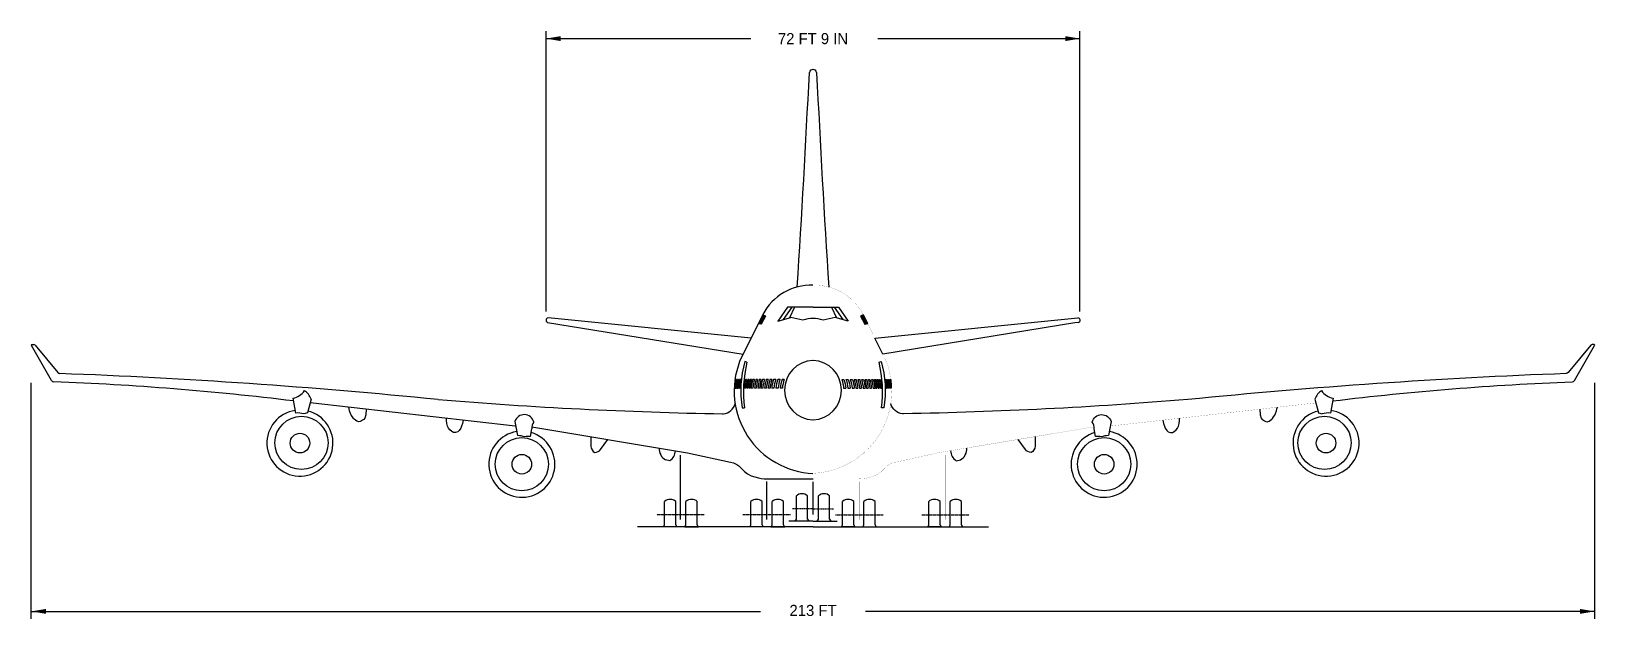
# Model space of a CAD drawing. Extents: x 573 to 6902, y 320 to 4267.
# Drawn here: x 573 to 3129, y 2047 to 3007 of the extents above; entities that cross this region are included whole.
import ezdxf
from ezdxf.enums import TextEntityAlignment as Align

# ---------------------------------------------------------------- set-up
doc = ezdxf.new("R2010")
doc.units = 0
doc.linetypes.add('CENTER', pattern=[2, 1.25, -0.25, 0.25, -0.25])
doc.layers.get('0').update_dxf_attribs({"linetype": 'CONTINUOUS'})

msp = doc.modelspace()

# ---------------------------------------------------------------- linework, layer by layer
for p, q in [((1414.491837, 2548.981787), (1414.491837, 3006.839925)), ((2287.491837, 2548.981787), (2287.491837, 3006.839925)), ((1809.204219, 2556.045736), (1793.441085, 2533.094944)), ((1816.250119, 2556.045736), (1802.193265, 2535.461689)), ((1850.991837, 2556.045736), (1809.204219, 2556.045736)), ((1820.599952, 2556.045736), (1812.699821, 2538.302847)), ((1416.759281, 2531.020734), (1736.958412, 2479.057933)), ((1749.889369, 2505.345907), (1417.827848, 2538.268793)), ((1768.85457, 2543.901188), (1731.09963, 2467.147328)), ((1761.707577, 2529.038671), (1768.850672, 2543.499439)), ((1769.506565, 2543.131537), (1761.849858, 2529.001162)), ((1769.813328, 2542.959469), (1762.199861, 2528.908892)), ((1769.199803, 2543.303606), (1762.268029, 2530.511089)), ((1770.120091, 2542.7874), (1762.549863, 2528.816622)), ((1770.426854, 2542.615332), (1762.899866, 2528.724352)), ((1770.733616, 2542.443263), (1763.249868, 2528.632083)), ((1771.040379, 2542.271195), (1763.599871, 2528.539813)), ((1771.347142, 2542.099126), (1763.949873, 2528.447543)), ((1771.653904, 2541.927058), (1764.299876, 2528.355273)), ((1771.960667, 2541.75499), (1764.649878, 2528.263003)), ((1772.26743, 2541.582921), (1764.999881, 2528.170733)), ((1772.574193, 2541.410853), (1765.349883, 2528.078463)), ((1772.880955, 2541.238784), (1765.699886, 2527.986193)), ((1773.187718, 2541.066716), (1766.049888, 2527.893924)), ((1773.187718, 2541.066716), (1766.049888, 2527.893924)), ((1768.850672, 2543.499439), (1773.187718, 2541.066716)), ((1769.506565, 2543.131537), (1769.199803, 2543.303606)), ((1770.120091, 2542.7874), (1769.813328, 2542.959469)), ((1770.733616, 2542.443263), (1770.426854, 2542.615332)), ((1771.347142, 2542.099126), (1771.040379, 2542.271195)), ((1771.960667, 2541.75499), (1771.653904, 2541.927058)), ((1772.574193, 2541.410853), (1772.26743, 2541.582921)), ((1772.574193, 2541.410853), (1772.574193, 2541.410853)), ((1773.187718, 2541.066716), (1772.880955, 2541.238784)), ((1793.441085, 2533.094944), (1814.555376, 2538.804622)), ((1952.094304, 2505.345907), (2284.155826, 2538.268793)), ((2285.185252, 2530.864203), (2279.126425, 2530.031138)), ((1736.958412, 2479.057933), (1749.889369, 2505.345907)), ((1761.849858, 2529.001162), (1761.577665, 2529.107613)), ((1766.049888, 2527.893924), (1761.707577, 2529.038671)), ((1762.549863, 2528.816622), (1762.199861, 2528.908892)), ((1763.249868, 2528.632083), (1762.899866, 2528.724352)), ((1763.949873, 2528.447543), (1763.599871, 2528.539813)), ((1764.649878, 2528.263003), (1764.299876, 2528.355273)), ((1765.349883, 2528.078463), (1764.999881, 2528.170733)), ((1766.049888, 2527.893924), (1765.699886, 2527.986193)), ((1965.025261, 2479.057933), (1952.094304, 2505.345907)), ((2279.126425, 2530.031138), (1965.025261, 2479.057933)), ((1742.941319, 2466.096893), (1739.498918, 2467.002358)), ((572.991837, 2046.532332), (572.991837, 2432.144914)), ((1724.892674, 2437.551711), (1723.892674, 2437.551711)), ((1726.892674, 2437.551711), (1725.892674, 2437.551711)), ((1728.892674, 2437.551711), (1727.892674, 2437.551711)), ((1730.892674, 2437.551711), (1729.892674, 2437.551711)), ((1732.892674, 2437.551711), (1731.892674, 2437.551711)), ((1742.414085, 2437.551711), (1740.414085, 2437.551711)), ((1746.414085, 2437.551711), (1744.414085, 2437.551711)), ((1750.414085, 2437.551711), (1748.414085, 2437.551711)), ((1755.114085, 2437.551711), (1752.414085, 2437.551711)), ((1760.514085, 2437.551711), (1757.814085, 2437.551711)), ((1765.914085, 2437.551711), (1763.214085, 2437.551711)), ((1771.614085, 2437.551711), (1768.614085, 2437.551711)), ((1777.614085, 2437.551711), (1774.614085, 2437.551711)), ((1783.614085, 2437.551711), (1780.614085, 2437.551711)), ((1790.114085, 2437.551711), (1786.614085, 2437.551711)), ((1797.114085, 2437.551711), (1793.614085, 2437.551711)), ((1804.114085, 2437.551711), (1800.614085, 2437.551711)), ((3128.991837, 2046.532332), (3128.991837, 2432.144914)), ((1000.815586, 2406.813521), (1005.064445, 2382.807208)), ((1030.434416, 2405.565451), (1024.384736, 2382.889232)), ((1723.030755, 2423.221517), (1724.030755, 2423.221517)), ((1725.030755, 2423.221517), (1726.030755, 2423.221517)), ((1727.030755, 2423.221517), (1728.030755, 2423.221517)), ((1729.030755, 2423.221517), (1730.030755, 2423.221517)), ((1732.030755, 2423.221517), (1731.030755, 2423.221517)), ((1740.643029, 2423.221517), (1738.643029, 2423.221517)), ((1744.643029, 2423.221517), (1742.643029, 2423.221517)), ((1748.643029, 2423.221517), (1746.643029, 2423.221517)), ((1752.857186, 2423.221517), (1750.157186, 2423.221517)), ((1758.257186, 2423.221517), (1755.557186, 2423.221517)), ((1763.657186, 2423.221517), (1760.957186, 2423.221517)), ((1768.781914, 2423.221517), (1765.781914, 2423.221517)), ((1774.781914, 2423.221517), (1771.781914, 2423.221517)), ((1780.781914, 2423.221517), (1777.781914, 2423.221517)), ((1786.986946, 2423.385333), (1783.486946, 2423.385333)), ((1793.986946, 2423.385333), (1790.486946, 2423.385333)), ((1800.986946, 2423.385333), (1797.486946, 2423.385333)), ((1024.384736, 2382.889232), (1018.582265, 2381.302955)), ((1364.167668, 2361.536348), (1028.784835, 2399.382272)), ((1092.514082, 2389.372724), (1091.845727, 2392.266232)), ((1093.146881, 2386.633144), (1092.514082, 2389.372724)), ((1094.7458, 2382.255404), (1093.146881, 2386.633144)), ((1096.134431, 2379.02781), (1094.7458, 2382.255404)), ((1097.898368, 2376.363168), (1096.134431, 2379.02781)), ((1119.853752, 2379.590762), (1118.502651, 2374.411599)), ((1120.246668, 2389.061357), (1119.853752, 2379.590762)), ((1376.446572, 2379.944192), (1376.619005, 2379.969018)), ((1735.396738, 2391.272373), (1738.919716, 2391.200598)), ((1099.624774, 2374.036297), (1097.898368, 2376.363168)), ((1101.140131, 2372.754502), (1099.624774, 2374.036297)), ((1102.964995, 2371.108944), (1101.140131, 2372.754502)), ((1105.029176, 2369.645267), (1102.964995, 2371.108944)), ((1108.367883, 2368.538967), (1105.029176, 2369.645267)), ((1110.462159, 2368.852405), (1108.367883, 2368.538967)), ((1112.720065, 2369.809173), (1110.462159, 2368.852405)), ((1114.495638, 2370.928913), (1112.720065, 2369.809173)), ((1116.432866, 2372.208991), (1114.495638, 2370.928913)), ((1118.502651, 2374.411599), (1116.432866, 2372.208991)), ((1251.81124, 2370.583521), (1251.841655, 2374.211659)), ((1252.411729, 2365.92978), (1251.81124, 2370.583521)), ((1253.721794, 2361.504818), (1252.411729, 2365.92978)), ((1255.317285, 2357.956305), (1253.721794, 2361.504818)), ((1257.238718, 2355.372456), (1255.317285, 2357.956305)), ((1260.446811, 2352.461349), (1257.238718, 2355.372456)), ((1263.520778, 2351.030303), (1260.446811, 2352.461349)), ((1270.463934, 2351.855967), (1266.397775, 2350.988027)), ((1272.690476, 2354.343297), (1270.463934, 2351.855967)), ((1275.117725, 2357.823264), (1272.690476, 2354.343297)), ((1276.421704, 2361.251028), (1275.117725, 2357.823264)), ((1277.72679, 2365.431684), (1276.421704, 2361.251028)), ((1278.896555, 2371.158677), (1277.72679, 2365.431684)), ((1363.546055, 2369.183609), (1367.797547, 2345.821284)), ((1389.365214, 2344.284125), (1391.336862, 2356.916144)), ((1391.502255, 2360.261629), (1645.569017, 2317.959899)), ((1266.397775, 2350.988027), (1263.520778, 2351.030303)), ((1487.896692, 2344.212101), (1487.994475, 2328.746993)), ((1503.750457, 2323.369599), (1515.556147, 2339.606844)), ((1616.857597, 2304.875293), (1610.100332, 2306.029912)), ((1634.391815, 2208.531692), (1634.391815, 2313.918609)), ((1645.569017, 2317.959899), (1716.184153, 2302.376281)), ((1716.184153, 2302.376281), (1721.009454, 2301.229559)), ((1721.009454, 2301.229559), (1724.22347, 2299.767424)), ((1724.22347, 2299.767424), (1726.311165, 2298.470893)), ((1726.311165, 2298.470893), (1729.682887, 2296.203116)), ((1729.682887, 2296.203116), (1734.173691, 2291.998769)), ((1734.173691, 2291.998769), (1738.983856, 2287.149117)), ((1738.983856, 2287.149117), (1743.799286, 2283.587441)), ((1743.799286, 2283.587441), (1749.904007, 2280.342495)), ((1749.904007, 2280.342495), (1755.853655, 2278.547178)), ((1755.853655, 2278.547178), (1761.803302, 2276.751862)), ((1761.803302, 2276.751862), (1766.307268, 2275.767453)), ((1766.307268, 2275.767453), (1771.13586, 2275.425716)), ((1771.13586, 2275.425716), (1776.447442, 2275.082005)), ((1776.447442, 2275.082005), (1850.991837, 2275.082005)), ((1775.391789, 2208.531692), (1775.391789, 2270.843729)), ((1850.991837, 2217.166454), (1850.991837, 2270.426555)), ((1608.395272, 2200.243167), (1608.395272, 2237.95455)), ((1626.869222, 2200.243167), (1626.869222, 2237.95455)), ((1643.316024, 2200.243167), (1643.316024, 2237.95455)), ((1661.789973, 2200.243167), (1661.789973, 2237.95455)), ((1749.395247, 2200.243167), (1749.395247, 2237.95455)), ((1767.869196, 2200.243167), (1767.869196, 2237.95455)), ((1784.315998, 2200.243167), (1784.315998, 2237.95455)), ((1802.789948, 2200.243167), (1802.789948, 2237.95455)), ((1823.754886, 2209.445), (1823.754886, 2247.156383)), ((1842.228836, 2209.445), (1842.228836, 2247.156383)), ((1859.754837, 2209.445), (1859.754837, 2247.156383)), ((1878.228787, 2209.445), (1878.228787, 2247.156383)), ((1899.193726, 2200.243167), (1899.193726, 2237.95455)), ((1917.667676, 2200.243167), (1917.667676, 2237.95455)), ((1934.114477, 2200.243167), (1934.114477, 2237.95455)), ((1952.588427, 2200.243167), (1952.588427, 2237.95455)), ((2040.1937, 2200.243167), (2040.1937, 2237.95455)), ((2058.66765, 2200.243167), (2058.66765, 2237.95455)), ((2075.114451, 2200.243167), (2075.114451, 2237.95455)), ((2093.588401, 2200.243167), (2093.588401, 2237.95455)), ((1850.464203, 2205.894304), (1811.660921, 2205.894304)), ((1844.235021, 2205.894304), (1821.748701, 2205.894304)), ((1857.748653, 2205.894304), (1880.234972, 2205.894304)), ((1850.991837, 2196.69247), (1564.317411, 2196.69247)), ((1628.875407, 2196.69247), (1606.389087, 2196.69247)), ((1641.309839, 2196.69247), (1663.796158, 2196.69247)), ((1769.875381, 2196.69247), (1747.389062, 2196.69247)), ((1782.309813, 2196.69247), (1804.796133, 2196.69247)), ((1850.991837, 2196.69247), (2137.666262, 2196.69247)), ((1919.67386, 2196.69247), (1897.187541, 2196.69247)), ((1932.108292, 2196.69247), (1954.594612, 2196.69247)), ((2060.673835, 2196.69247), (2038.187515, 2196.69247)), ((2073.108266, 2196.69247), (2095.594586, 2196.69247))]:
    msp.add_line(p, q)
at = {"linetype": 'CONTINUOUS'}
for p, q in [((1414.491837, 2994.839925), (1749.552745, 2994.839925)), ((1956.974122, 2994.839925), (2287.491837, 2994.839925)), ((606.207177, 2436.002797), (573.1599, 2493.343732)), ((573.764681, 2494.69247), (576.953548, 2494.69247)), ((579.258537, 2493.475673), (616.592739, 2448.825242)), ((1703.144537, 2381.4804), (1704.588535, 2381.534655)), ((572.991837, 2058.532332), (1765.430336, 2058.532332)), ((3128.991837, 2058.532332), (1936.553338, 2058.532332))]:
    msp.add_line(p, q, dxfattribs=at)
at = {"linetype": 'CENTER'}
for p, q in [((1850.452237, 2226.309035), (1817.69965, 2226.309035)), ((1851.531437, 2226.309035), (1884.284023, 2226.309035)), ((1673.256071, 2216.331045), (1595.527558, 2216.331045)), ((1814.256045, 2216.331045), (1736.527532, 2216.331045)), ((1887.727628, 2216.331045), (1965.456141, 2216.331045)), ((2028.727602, 2216.331045), (2106.456115, 2216.331045))]:
    msp.add_line(p, q, dxfattribs=at)
at = {"const_width": 0.2}
msp.add_lwpolyline([(1850.991837, 2591.634669, -0.287373), (1933.129104, 2543.901188), (1970.884043, 2467.147328, -0.51223), (1850.991837, 2284.129098)], format="xyb", dxfattribs=at)
for points in [[(1850.991837, 2556.045736), (1892.779454, 2556.045736), (1908.542588, 2533.094944), (1887.428298, 2538.804622, 0.018675), (1867.481788, 2534.537096, 0.085223), (1850.991837, 2537.367684, -1.000037)], [(1897.869588, 2437.551711, -0.074853), (1900.996727, 2423.385333, -0.678429)], [(1901.369588, 2437.551711, -0.074853), (1904.496727, 2423.385333, -0.678429)], [(1904.869588, 2437.551711, -0.074853), (1907.996727, 2423.385333, -0.678429)], [(1908.369588, 2437.551711, -0.074853), (1911.496727, 2423.385333, -0.678429)], [(1911.869588, 2437.551711, -0.074853), (1914.996727, 2423.385333, -0.678429)], [(1915.369588, 2437.551711, -0.074853), (1918.496727, 2423.385333, -0.678429)], [(1918.369588, 2437.551711, -0.054362), (1921.201759, 2423.221517, 0.957565)], [(1921.369588, 2437.551711, -0.054362), (1924.201759, 2423.221517, 0.957565)], [(1924.369588, 2437.551711, -0.054362), (1927.201759, 2423.221517, 0.957565)], [(1927.369588, 2437.551711, -0.054362), (1930.201759, 2423.221517, 0.957565)], [(1930.369588, 2437.551711, -0.054362), (1933.201759, 2423.221517, 0.957565)], [(1933.369588, 2437.551711, -0.054362), (1936.201759, 2423.221517, 0.957565)], [(1936.069588, 2437.551711, -0.03607), (1938.326487, 2423.221517, -0.042075)], [(1938.769588, 2437.551711, -0.03607), (1941.026487, 2423.221517, -0.042075)], [(1941.469588, 2437.551711, -0.03607), (1943.726487, 2423.221517, -0.042075)], [(1944.169588, 2437.551711, -0.03607), (1946.426487, 2423.221517, -0.042075)], [(1946.869588, 2437.551711, -0.03607), (1949.126487, 2423.221517, -0.042075)], [(1949.569588, 2437.551711, -0.03607), (1951.826487, 2423.221517, -0.042075)], [(1951.569588, 2437.551711, -0.038879), (1953.340644, 2423.221517, 0.131402)], [(1953.569588, 2437.551711, -0.038879), (1955.340644, 2423.221517, 0.131402)], [(1955.569588, 2437.551711, -0.038879), (1957.340644, 2423.221517, 0.131402)], [(1957.569588, 2437.551711, -0.038879), (1959.340644, 2423.221517, 0.131402)], [(1959.569588, 2437.551711, -0.038879), (1961.340644, 2423.221517, 0.131402)], [(1961.569588, 2437.551711, -0.038879), (1963.340644, 2423.221517, 0.131402)], [(1969.091, 2437.551711, -0.020719), (1969.952919, 2423.221517, -1.164476)], [(1970.091, 2437.551711, -0.020719), (1970.952919, 2423.221517, -1.164476)], [(1971.091, 2437.551711, -0.020719), (1971.952919, 2423.221517, -1.164476)], [(1972.091, 2437.551711, -0.020719), (1972.952919, 2423.221517, -1.164476)], [(1973.091, 2437.551711, -0.020719), (1973.952919, 2423.221517, -1.164476)], [(1974.091, 2437.551711, -0.020719), (1974.952919, 2423.221517, -1.164476)], [(1975.091, 2437.551711, -0.020719), (1975.952919, 2423.221517, -1.164476)], [(1976.091, 2437.551711, -0.020719), (1976.952919, 2423.221517, -1.164476)], [(1977.091, 2437.551711, -0.020719), (1977.952919, 2423.221517, -1.164476)], [(1978.091, 2437.551711, -0.020719), (1978.952919, 2423.221517, -1.164476)], [(2214.086981, 2344.212101), (2213.989198, 2328.746993, -0.268591), (2207.592098, 2318.255868, -0.246193), (2198.233216, 2323.369599), (2186.427526, 2339.606844)]]:
    msp.add_lwpolyline(points, format="xyb")
for points in [[(1881.383721, 2556.045736), (1889.283852, 2538.302847)], [(1885.733554, 2556.045736), (1899.790409, 2535.461689)], [(1928.795955, 2541.066716), (1929.102718, 2541.238784)], [(1928.795955, 2541.066716), (1935.933785, 2527.893924)], [(1929.102718, 2541.238784), (1936.283788, 2527.986193)], [(1929.409481, 2541.410853), (1929.716244, 2541.582921)], [(1929.409481, 2541.410853), (1936.63379, 2528.078463)], [(1929.409481, 2541.410853), (1929.409481, 2541.410853)], [(1929.716244, 2541.582921), (1936.983793, 2528.170733)], [(1930.023006, 2541.75499), (1930.329769, 2541.927058)], [(1930.023006, 2541.75499), (1937.333795, 2528.263003)], [(1930.329769, 2541.927058), (1937.683798, 2528.355273)], [(1930.636532, 2542.099126), (1930.943294, 2542.271195)], [(1930.636532, 2542.099126), (1938.0338, 2528.447543)], [(1930.943294, 2542.271195), (1938.383803, 2528.539813)], [(1931.250057, 2542.443263), (1931.55682, 2542.615332)], [(1931.250057, 2542.443263), (1938.733805, 2528.632083)], [(1931.55682, 2542.615332), (1939.083808, 2528.724352)], [(1931.863583, 2542.7874), (1932.170345, 2542.959469)], [(1931.863583, 2542.7874), (1939.43381, 2528.816622)], [(1932.170345, 2542.959469), (1939.783813, 2528.908892)], [(1932.477108, 2543.131537), (1932.783871, 2543.303606)], [(1932.477108, 2543.131537), (1940.133815, 2529.001162)], [(1932.783871, 2543.303606), (1939.715644, 2530.511089)], [(1935.933785, 2527.893924), (1936.283788, 2527.986193)], [(1936.63379, 2528.078463), (1936.983793, 2528.170733)], [(1937.333795, 2528.263003), (1937.683798, 2528.355273)], [(1938.0338, 2528.447543), (1938.383803, 2528.539813)], [(1938.733805, 2528.632083), (1939.083808, 2528.724352)], [(1939.43381, 2528.816622), (1939.783813, 2528.908892)], [(1940.133815, 2529.001162), (1940.406009, 2529.107613)], [(1897.869588, 2437.551711), (1901.369588, 2437.551711)], [(1904.869588, 2437.551711), (1908.369588, 2437.551711)], [(1911.869588, 2437.551711), (1915.369588, 2437.551711)], [(1918.369588, 2437.551711), (1921.369588, 2437.551711)], [(1924.369588, 2437.551711), (1927.369588, 2437.551711)], [(1930.369588, 2437.551711), (1933.369588, 2437.551711)], [(1936.069588, 2437.551711), (1938.769588, 2437.551711)], [(1941.469588, 2437.551711), (1944.169588, 2437.551711)], [(1946.869588, 2437.551711), (1949.569588, 2437.551711)], [(1951.569588, 2437.551711), (1953.569588, 2437.551711)], [(1955.569588, 2437.551711), (1957.569588, 2437.551711)], [(1959.569588, 2437.551711), (1961.569588, 2437.551711)], [(1969.091, 2437.551711), (1970.091, 2437.551711)], [(1971.091, 2437.551711), (1972.091, 2437.551711)], [(1973.091, 2437.551711), (1974.091, 2437.551711)], [(1975.091, 2437.551711), (1976.091, 2437.551711)], [(1977.091, 2437.551711), (1978.091, 2437.551711)], [(1900.996727, 2423.385333), (1904.496727, 2423.385333)], [(1907.996727, 2423.385333), (1911.496727, 2423.385333)], [(1914.996727, 2423.385333), (1918.496727, 2423.385333)], [(1921.201759, 2423.221517), (1924.201759, 2423.221517)], [(1927.201759, 2423.221517), (1930.201759, 2423.221517)], [(1933.201759, 2423.221517), (1936.201759, 2423.221517)], [(1938.326487, 2423.221517), (1941.026487, 2423.221517)], [(1943.726487, 2423.221517), (1946.426487, 2423.221517)], [(1949.126487, 2423.221517), (1951.826487, 2423.221517)], [(1953.340644, 2423.221517), (1955.340644, 2423.221517)], [(1957.340644, 2423.221517), (1959.340644, 2423.221517)], [(1961.340644, 2423.221517), (1963.340644, 2423.221517)], [(1969.952919, 2423.221517), (1970.952919, 2423.221517)], [(1972.952919, 2423.221517), (1971.952919, 2423.221517)], [(1974.952919, 2423.221517), (1973.952919, 2423.221517)], [(1976.952919, 2423.221517), (1975.952919, 2423.221517)], [(1978.952919, 2423.221517), (1977.952919, 2423.221517)], [(2671.549257, 2405.565451), (2677.598937, 2382.889232), (2683.401408, 2381.302955)], [(2701.168087, 2406.813521), (2696.919228, 2382.807208)], [(2325.537102, 2379.944192), (2325.364669, 2379.969018)], [(2581.737006, 2389.061357), (2582.129921, 2379.590762), (2583.481022, 2374.411599), (2585.550807, 2372.208991), (2587.488036, 2370.928913), (2589.263609, 2369.809173), (2591.521514, 2368.852405), (2593.615791, 2368.538967), (2596.954497, 2369.645267), (2599.018678, 2371.108944), (2600.843542, 2372.754502), (2602.358899, 2374.036297), (2604.085306, 2376.363168), (2605.849242, 2379.02781), (2607.237874, 2382.255404), (2608.836792, 2386.633144), (2609.469592, 2389.372724), (2610.137947, 2392.266232)], [(2423.087118, 2371.158677), (2424.256883, 2365.431684), (2425.56197, 2361.251028), (2426.865949, 2357.823264), (2429.293198, 2354.343297), (2431.519739, 2351.855967), (2435.585899, 2350.988027), (2438.462895, 2351.030303), (2441.536862, 2352.461349), (2444.744955, 2355.372456), (2446.666389, 2357.956305), (2448.26188, 2361.504818), (2449.571944, 2365.92978), (2450.172433, 2370.583521), (2450.142019, 2374.211659)], [(2085.126076, 2304.875293), (2091.883341, 2306.029912)], [(1851.519471, 2205.894304), (1890.322752, 2205.894304)]]:
    msp.add_lwpolyline(points)
msp.add_lwpolyline([(1928.795955, 2541.066716), (1935.933785, 2527.893924), (1940.276096, 2529.038671), (1933.133001, 2543.499439)], close=True)
at = {"linetype": 'CONTINUOUS'}
for points in [[(2700.410763, 2402.534595, -0.021053), (3092.416547, 2433.797765, 0.278514), (3095.776497, 2436.002797), (3128.823773, 2493.343732, 0.512753), (3128.218992, 2494.69247), (3125.030126, 2494.69247, 0.204532), (3122.725137, 2493.475673), (3085.390935, 2448.825242, -0.210932), (3082.328706, 2447.29764, 0.015631), (2463.764948, 2404.812695)], [(2463.764948, 2404.812695, -0.015762), (1998.839136, 2381.4804), (1997.395139, 2381.534655, -0.294218), (1978.217011, 2397.866205)]]:
    msp.add_lwpolyline(points, format="xyb", dxfattribs=at)
for points in [[(1959.042355, 2466.096893), (1962.484755, 2467.002358, -0.110749), (1966.586936, 2391.272373), (1963.063957, 2391.200598, 0.088335)], [(2338.437618, 2369.183609), (2334.186126, 2345.821284, 0.085427), (2321.958914, 2343.678307, 0.114492), (2312.618459, 2344.284125), (2310.646812, 2356.916144, 0.156801), (2307.530155, 2368.09127, -0.742486)]]:
    msp.add_lwpolyline(points, format="xyb", close=True)
for points, const_width in [([(2337.816006, 2361.536348), (2673.198838, 2399.382272)], 0.2), ([(2310.481418, 2360.261629), (2056.414657, 2317.959899), (1985.799521, 2302.376281), (1980.974219, 2301.229559), (1977.760204, 2299.767424), (1975.672508, 2298.470893), (1972.300786, 2296.203116), (1967.809983, 2291.998769), (1962.999818, 2287.149117), (1958.184388, 2283.587441), (1952.079666, 2280.342495), (1946.130019, 2278.547178), (1940.180371, 2276.751862), (1935.676406, 2275.767453), (1930.847814, 2275.425716), (1925.536231, 2275.082005), (1850.991837, 2275.082005)], 0.2), ([(2067.591859, 2208.531692), (2067.591859, 2313.918609)], 0.5), ([(1850.991837, 2217.166454), (1850.991837, 2270.426555)], 0.5), ([(1926.591885, 2208.531692), (1926.591885, 2270.843729)], 0.5)]:
    msp.add_lwpolyline(points, dxfattribs=dict(const_width=const_width))
for centre, radius in [((1014.769379, 2333.969025), 43.5), ((2687.214295, 2333.969025), 43.5), ((1012.277724, 2333.622487), 16), ((1374.97333, 2299.059248), 43.5), ((2327.010344, 2299.059248), 43.5), ((2689.705949, 2333.622487), 16), ((1374.97333, 2299.059248), 16), ((2327.010344, 2299.059248), 16)]:
    msp.add_circle(centre, radius)
for centre, radius, start, end in [((1850.680666, 2938.713194), 5.671169, 86.854663, 174.46293), ((1851.303008, 2938.713194), 5.671169, 5.53707, 93.145337), ((-22867.716452, 4159.135022), 24742.84191, 356.361057, 357.174051), ((26569.700125, 4159.135022), 24742.84191, 182.825949, 183.638943), ((1848.019587, 2502.213672), 89.47038, 88.096256, 152.229152), ((1418.261882, 2534.502006), 3.79171, 96.573008, 246.653811), ((1767.418631, 2269.737457), 273.164807, 75.784008, 80.063426), ((1850.990013, 2487.930846), 49.436838, 89.997886, 109.482508), ((2283.709963, 2534.432953), 3.861665, 292.459753, 83.369923), ((1856.93321, 2418.800006), 134.801904, 158.982407, 267.473879), ((1906.301267, 2419.990826), 173.300629, 164.260054, 189.538752), ((1951.243871, 2417.35584), 213.929062, 166.830213, 187.022626), ((1853.099706, 2420.082708), 48.724817, 92.479429, 267.520571), ((1848.883968, 2420.082708), 48.724817, 272.479429, 87.520571), ((1896.301267, 2419.990826), 173.300629, 174.184127, 178.931823), ((1897.301267, 2419.990826), 173.300629, 174.184127, 178.931823), ((1898.301267, 2419.990826), 173.300629, 174.184127, 178.931823), ((1899.301267, 2419.990826), 173.300629, 174.184127, 178.931823), ((1900.301267, 2419.990826), 173.300629, 174.184127, 178.931823), ((1901.301267, 2419.990826), 173.300629, 174.184127, 178.931823), ((1902.301267, 2419.990826), 173.300629, 174.184127, 178.931823), ((1903.301267, 2419.990826), 173.300629, 174.184127, 178.931823), ((1904.301267, 2419.990826), 173.300629, 174.184127, 178.931823), ((1905.301267, 2419.990826), 173.300629, 174.184127, 178.931823), ((1831.534505, 2419.015681), 92.986641, 168.501587, 177.407596), ((1833.534505, 2419.015681), 92.986641, 168.501587, 177.407596), ((1835.534505, 2419.015681), 92.986641, 168.501587, 177.407596), ((1837.534505, 2419.015681), 92.986641, 168.501587, 177.407596), ((1839.534505, 2419.015681), 92.986641, 168.501587, 177.407596), ((1841.534505, 2419.015681), 92.986641, 168.501587, 177.407596), ((1850.479298, 2414.76435), 100.67795, 166.918363, 175.181351), ((1853.179298, 2414.76435), 100.67795, 166.918363, 175.181351), ((1855.879298, 2414.76435), 100.67795, 166.918363, 175.181351), ((1858.579298, 2414.76435), 100.67795, 166.918363, 175.181351), ((1861.279298, 2414.76435), 100.67795, 166.918363, 175.181351), ((1863.979298, 2414.76435), 100.67795, 166.918363, 175.181351), ((1832.905327, 2417.40044), 67.375348, 162.597065, 175.043595), ((1835.905327, 2417.40044), 67.375348, 162.597065, 175.043595), ((1838.905327, 2417.40044), 67.375348, 162.597065, 175.043595), ((1841.905327, 2417.40044), 67.375348, 162.597065, 175.043595), ((1844.905327, 2417.40044), 67.375348, 162.597065, 175.043595), ((1847.905327, 2417.40044), 67.375348, 162.597065, 175.043595), ((1832.099706, 2420.082708), 48.724817, 158.990439, 176.113444), ((1835.599706, 2420.082708), 48.724817, 158.990439, 176.113444), ((1839.099706, 2420.082708), 48.724817, 158.990439, 176.113444), ((1842.599706, 2420.082708), 48.724817, 158.990439, 176.113444), ((1846.099706, 2420.082708), 48.724817, 158.990439, 176.113444), ((1849.599706, 2420.082708), 48.724817, 158.990439, 176.113444), ((995.150713, 2435.397231), 29.139651, 281.209926, 326.834087), ((1005.822662, 2397.482976), 25.90492, 18.180127, 58.01814), ((2696.161012, 2397.482976), 25.90492, 121.98186, 161.819873), ((2706.83296, 2435.397231), 29.139651, 213.165913, 258.790074), ((1012.277724, 2333.622487), 54, 98.477888, 76.125029), ((1008.443138, 2351.679107), 31.310928, 71.105857, 96.194723), ((1378.834751, 2363.967783), 16.153918, 14.789132, 161.162633), ((2689.705949, 2333.622487), 54, 103.874971, 81.522112), ((2693.540535, 2351.679107), 31.310928, 83.805277, 108.894143), ((1374.97333, 2299.059248), 54, 98.92117, 73.417895), ((1410.274547, 2357.656738), 18.952161, 146.593724, 182.239517), ((2327.010344, 2299.059248), 54, 106.582105, 81.07883), ((1367.685531, 2309.228171), 36.593284, 70.293671, 89.824611), ((1386.000483, 2323.853156), 20.70618, 80.648031, 106.773928), ((1500.253543, 2329.026199), 12.262247, 181.304713, 241.441878), ((1494.192941, 2329.740331), 11.486181, 270.990888, 326.313862), ((1619.882161, 2323.781458), 20.26824, 174.858601, 241.143435), ((1605.636631, 2322.113917), 20.568914, 303.060909, 357.418164), ((2096.347042, 2322.113917), 20.568914, 182.581836, 236.939091), ((2082.101512, 2323.781458), 20.26824, 298.856565, 5.141399), ((1832.991861, 2237.317047), 13.495712, 46.808595, 133.191405), ((1868.991812, 2237.317047), 13.495712, 46.808595, 133.191405), ((1617.632247, 2228.115213), 13.495712, 46.808595, 133.191405), ((1652.552999, 2228.115213), 13.495712, 46.808595, 133.191405), ((1758.632221, 2228.115213), 13.495712, 46.808595, 133.191405), ((1793.552973, 2228.115213), 13.495712, 46.808595, 133.191405), ((1908.430701, 2228.115213), 13.495712, 46.808595, 133.191405), ((1943.351452, 2228.115213), 13.495712, 46.808595, 133.191405), ((2049.430675, 2228.115213), 13.495712, 46.808595, 133.191405), ((2084.351426, 2228.115213), 13.495712, 46.808595, 133.191405), ((1603.548396, 2200.718844), 4.870162, 305.450649, 354.394885), ((1631.716098, 2200.718844), 4.870162, 185.605115, 234.549351), ((1638.469148, 2200.718844), 4.870162, 305.450649, 354.394885), ((1666.636849, 2200.718844), 4.870162, 185.605115, 234.549351), ((1744.548371, 2200.718844), 4.870162, 305.450649, 354.394885), ((1772.716072, 2200.718844), 4.870162, 185.605115, 234.549351), ((1779.469122, 2200.718844), 4.870162, 305.450649, 354.394885), ((1807.636824, 2200.718844), 4.870162, 185.605115, 234.549351), ((1821.754684, 2205.92762), 0.03385, 120.494492, 280.180668), ((1818.90801, 2209.920678), 4.870162, 305.450649, 354.394885), ((1847.075712, 2209.920678), 4.870162, 185.605115, 234.549351), ((1844.229038, 2205.92762), 0.03385, 259.819332, 59.505508), ((1857.754636, 2205.92762), 0.03385, 120.494492, 280.180668), ((1854.907962, 2209.920678), 4.870162, 305.450649, 354.394885), ((1883.075663, 2209.920678), 4.870162, 185.605115, 234.549351), ((1880.228989, 2205.92762), 0.03385, 259.819332, 59.505508), ((1894.34685, 2200.718844), 4.870162, 305.450649, 354.394885), ((1922.514551, 2200.718844), 4.870162, 185.605115, 234.549351), ((1929.267601, 2200.718844), 4.870162, 305.450649, 354.394885), ((1957.435303, 2200.718844), 4.870162, 185.605115, 234.549351), ((2035.346824, 2200.718844), 4.870162, 305.450649, 354.394885), ((2063.514526, 2200.718844), 4.870162, 185.605115, 234.549351), ((2070.267575, 2200.718844), 4.870162, 305.450649, 354.394885), ((2098.435277, 2200.718844), 4.870162, 185.605115, 234.549351), ((1606.39507, 2196.725787), 0.03385, 120.494492, 280.180668), ((1628.869424, 2196.725787), 0.03385, 259.819332, 59.505508), ((1641.315822, 2196.725787), 0.03385, 120.494492, 280.180668), ((1663.790175, 2196.725787), 0.03385, 259.819332, 59.505508), ((1747.395045, 2196.725787), 0.03385, 120.494492, 280.180668), ((1769.869398, 2196.725787), 0.03385, 259.819332, 59.505508), ((1782.315796, 2196.725787), 0.03385, 120.494492, 280.180668), ((1804.79015, 2196.725787), 0.03385, 259.819332, 59.505508), ((1897.193524, 2196.725787), 0.03385, 120.494492, 280.180668), ((1919.667877, 2196.725787), 0.03385, 259.819332, 59.505508), ((1932.114275, 2196.725787), 0.03385, 120.494492, 280.180668), ((1954.588629, 2196.725787), 0.03385, 259.819332, 59.505508), ((2038.193498, 2196.725787), 0.03385, 120.494492, 280.180668), ((2060.667852, 2196.725787), 0.03385, 259.819332, 59.505508), ((2073.114249, 2196.725787), 0.03385, 120.494492, 280.180668), ((2095.588603, 2196.725787), 0.03385, 259.819332, 59.505508)]:
    msp.add_arc(centre, radius, start, end)
for centre, radius, start, end in [((573.946995, 2493.800757), 0.91016, 101.555088, 210.141477), ((576.680963, 2491.384532), 3.31915, 39.051821, 85.289289), ((609.712899, 2437.682291), 3.88726, 205.597773, 267.850899), ((434.493148, -2234.729873), 4671.8092, 83.028055, 87.852363), ((619.853835, 2451.529361), 4.236392, 219.665715, 267.309391), ((249.58805, -7464.990776), 9919.194078, 84.279921, 87.861903), ((1840.666212, 9765.562624), 7385.362719, 265.321002, 268.933043), ((1701.501774, 2404.585642), 23.256743, 277.627111, 343.206437)]:
    msp.add_arc(centre, radius, start, end, dxfattribs=at)
for points in [[(1438.491837, 2998.839925), (1438.491837, 2990.839925), (1414.491837, 2994.839925)], [(2263.491837, 2998.839925), (2263.491837, 2990.839925), (2287.491837, 2994.839925)], [(596.991837, 2062.532332), (596.991837, 2054.532332), (572.991837, 2058.532332)], [(3104.991837, 2054.532332), (3104.991837, 2062.532332), (3128.991837, 2058.532332)]]:
    msp.add_solid(points, dxfattribs=at)

# ---------------------------------------------------------------- texts
for s, p in [('72 FT 9 IN', (1850.991837, 2994.839925)), ('213 FT', (1850.991837, 2060.125135))]:
    msp.add_text(s, height=18.152738, dxfattribs=at).set_placement(p, align=Align.MIDDLE)

doc.saveas('drawing.dxf')
